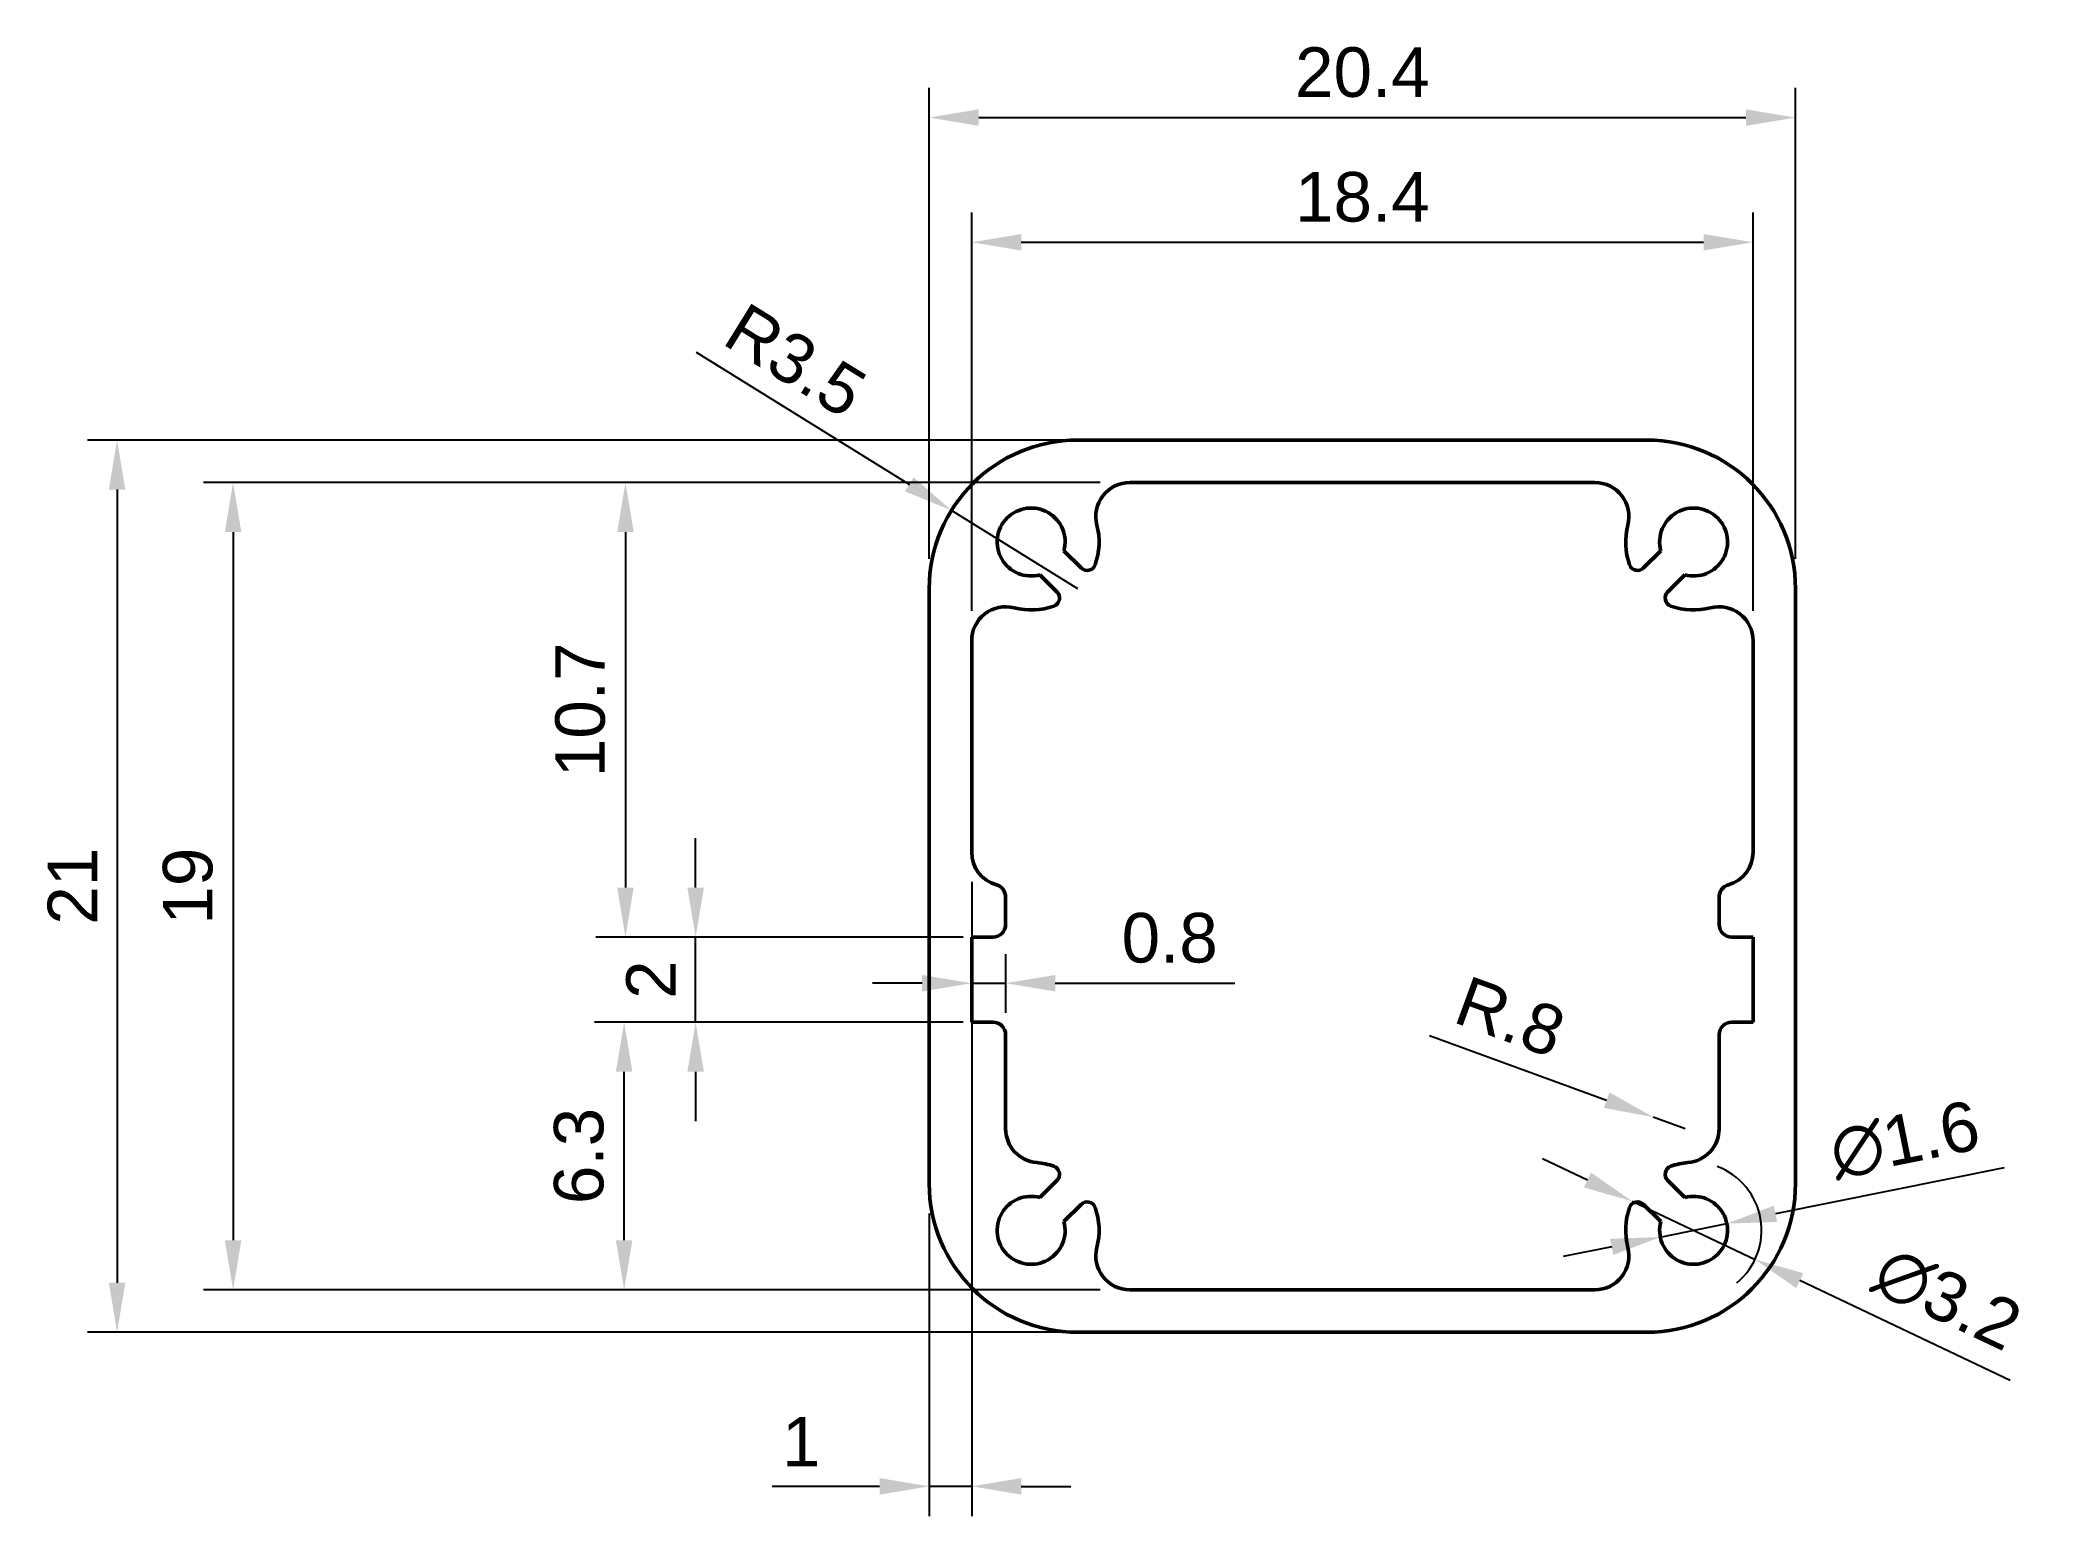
# Model space of a CAD drawing. Header units: millimetres. Extents: x 118 to 259, y 116 to 220.
import ezdxf

# ---------------------------------------------------------------- set-up
doc = ezdxf.new("R2010")
doc.units = ezdxf.units.MM
doc.header["$LTSCALE"] = 0.75
doc.layers.add('FD_Dimensions', color=7, linetype='Continuous', lineweight=25)
doc.layers.add('Visible', color=7, linetype='Continuous', lineweight=50)
doc.styles.get("Standard").update_dxf_attribs({"font": 'arial.ttf'})
doc.dimstyles.new('Dim-ISO-25', dxfattribs={"dimtxt": 3.5, "dimasz": 3.5, "dimexe": 2.1, "dimexo": 2.1, "dimgap": 1.4, "dimtad": 1, "dimzin": 12, "dimdsep": 46, "dimtxsty": 'Standard', "dimcen": 0, "dimazin": 3, "dimtp": 0.1, "dimtm": 0.1, "dimtfac": 0.714286, "dimtmove": 0, "dimatfit": 3, "dimfxl": 1, "dimtzin": 12, "dimarcsym": 0})

# ---------------------------------------------------------------- blocks, each defined once
blk = doc.blocks.new('*D16')
at = {"layer": 'Defpoints', "color": 0, "transparency": 16777216}
for p in [(231.818422, 192.031623), (123.746977, 129.031623), (231.818422, 129.031623)]:
    blk.add_point(p, dxfattribs=at)
at = {"layer": 'FD_Dimensions', "color": 0, "lineweight": -2, "transparency": 16777216}
for p, q in [((229.718422, 192.031623), (121.646977, 192.031623)), ((123.746977, 188.531623), (123.746977, 132.531623)), ((229.718422, 129.031623), (121.646977, 129.031623))]:
    blk.add_line(p, q, dxfattribs=at)
at = {"layer": 'FD_Dimensions', "color": 0, "transparency": 16777216}
for points in [[(123.163644, 188.531623), (124.330311, 188.531623), (123.746977, 192.031623)], [(123.163644, 132.531623), (124.330311, 132.531623), (123.746977, 129.031623)]]:
    blk.add_solid(points, dxfattribs=at)
at = {"layer": 'FD_Dimensions', "color": 0, "transparency": 16777216, "insert": (120.589815, 160.531623), "char_height": 3.5, "attachment_point": 5, "rotation": 90}
blk.add_mtext('21', dxfattribs=at)
blk = doc.blocks.new('*D17')
at = {"layer": 'Defpoints', "color": 0, "transparency": 16777216}
for p in [(242.318422, 214.797584), (181.118422, 181.531623), (242.318422, 181.531623)]:
    blk.add_point(p, dxfattribs=at)
at = {"layer": 'FD_Dimensions', "color": 0, "lineweight": -2, "transparency": 16777216}
for p, q in [((181.118422, 183.631623), (181.118422, 216.897584)), ((242.318422, 183.631623), (242.318422, 216.897584)), ((184.618422, 214.797584), (238.818422, 214.797584))]:
    blk.add_line(p, q, dxfattribs=at)
at = {"layer": 'FD_Dimensions', "color": 0, "transparency": 16777216}
for points in [[(184.618422, 215.380917), (184.618422, 214.214251), (181.118422, 214.797584)], [(238.818422, 215.380917), (238.818422, 214.214251), (242.318422, 214.797584)]]:
    blk.add_solid(points, dxfattribs=at)
at = {"layer": 'FD_Dimensions', "color": 0, "transparency": 16777216, "insert": (211.718422, 217.984589), "char_height": 3.5, "attachment_point": 5}
blk.add_mtext('20.4', dxfattribs=at)
blk = doc.blocks.new('*D18')
at = {"layer": 'Defpoints', "color": 0, "transparency": 16777216}
for p in [(182.691623, 187.059937), (191.618422, 181.531623)]:
    blk.add_point(p, dxfattribs=at)
at = {"layer": 'FD_Dimensions', "color": 0, "lineweight": -2, "transparency": 16777216}
for p, q in [((164.658593, 198.227683), (179.716023, 188.902708)), ((191.618422, 181.531623), (182.691623, 187.059937))]:
    blk.add_line(p, q, dxfattribs=at)
at = {"layer": 'FD_Dimensions', "color": 0, "transparency": 16777216}
blk.add_solid([(180.023151, 189.398641), (179.408894, 188.406774), (182.691623, 187.059937)], dxfattribs=at)
at = {"layer": 'FD_Dimensions', "color": 0, "transparency": 16777216, "insert": (171.671155, 197.634912), "char_height": 3.5, "attachment_point": 5, "rotation": 328.23030566}
blk.add_mtext('R3.5', dxfattribs=at)
blk = doc.blocks.new('*D19')
at = {"layer": 'Defpoints', "color": 0, "transparency": 16777216}
for p in [(184.118422, 162.931623), (181.118422, 139.531623), (181.118422, 118.156117)]:
    blk.add_point(p, dxfattribs=at)
at = {"layer": 'FD_Dimensions', "color": 0, "lineweight": -2, "transparency": 16777216}
for p, q in [((184.118422, 160.831623), (184.118422, 116.056117)), ((181.118422, 137.431623), (181.118422, 116.056117)), ((177.618422, 118.156117), (170.0292, 118.156117)), ((184.118422, 118.156117), (181.118422, 118.156117)), ((187.618422, 118.156117), (191.118422, 118.156117))]:
    blk.add_line(p, q, dxfattribs=at)
at = {"layer": 'FD_Dimensions', "color": 0, "transparency": 16777216}
for points in [[(177.618422, 118.73945), (177.618422, 117.572784), (181.118422, 118.156117)], [(187.618422, 118.73945), (187.618422, 117.572784), (184.118422, 118.156117)]]:
    blk.add_solid(points, dxfattribs=at)
at = {"layer": 'FD_Dimensions', "color": 0, "transparency": 16777216, "insert": (172.073811, 121.313279), "char_height": 3.5, "attachment_point": 5}
blk.add_mtext('1', dxfattribs=at)
blk = doc.blocks.new('*D20')
at = {"layer": 'Defpoints', "color": 0, "transparency": 16777216}
for p in [(239.318422, 205.99347), (184.118422, 177.860253), (239.318422, 177.860253)]:
    blk.add_point(p, dxfattribs=at)
at = {"layer": 'FD_Dimensions', "color": 0, "lineweight": -2, "transparency": 16777216}
for p, q in [((184.118422, 179.960253), (184.118422, 208.09347)), ((239.318422, 179.960253), (239.318422, 208.09347)), ((187.618422, 205.99347), (235.818422, 205.99347))]:
    blk.add_line(p, q, dxfattribs=at)
at = {"layer": 'FD_Dimensions', "color": 0, "transparency": 16777216}
for points in [[(187.618422, 206.576803), (187.618422, 205.410137), (184.118422, 205.99347)], [(235.818422, 206.576803), (235.818422, 205.410137), (239.318422, 205.99347)]]:
    blk.add_solid(points, dxfattribs=at)
at = {"layer": 'FD_Dimensions', "color": 0, "transparency": 16777216, "insert": (211.718422, 209.180475), "char_height": 3.5, "attachment_point": 5}
blk.add_mtext('18.4', dxfattribs=at)
blk = doc.blocks.new('*D21')
at = {"layer": 'Defpoints', "color": 0, "transparency": 16777216}
for p in [(195.289792, 189.031623), (131.941818, 132.031623), (195.289792, 132.031623)]:
    blk.add_point(p, dxfattribs=at)
at = {"layer": 'FD_Dimensions', "color": 0, "lineweight": -2, "transparency": 16777216}
for p, q in [((193.189792, 189.031623), (129.841818, 189.031623)), ((131.941818, 185.531623), (131.941818, 135.531623)), ((193.189792, 132.031623), (129.841818, 132.031623))]:
    blk.add_line(p, q, dxfattribs=at)
at = {"layer": 'FD_Dimensions', "color": 0, "transparency": 16777216}
for points in [[(131.358484, 185.531623), (132.525151, 185.531623), (131.941818, 189.031623)], [(131.358484, 135.531623), (132.525151, 135.531623), (131.941818, 132.031623)]]:
    blk.add_solid(points, dxfattribs=at)
at = {"layer": 'FD_Dimensions', "color": 0, "transparency": 16777216, "insert": (128.754812, 160.531623), "char_height": 3.5, "attachment_point": 5, "rotation": 90}
blk.add_mtext('19', dxfattribs=at)
blk = doc.blocks.new('*D22')
at = {"layer": 'Defpoints', "color": 0, "transparency": 16777216}
for p in [(186.518422, 157.831623), (184.118422, 153.712547), (184.118422, 153.680027)]:
    blk.add_point(p, dxfattribs=at)
at = {"layer": 'FD_Dimensions', "color": 0, "lineweight": -2, "transparency": 16777216}
for p, q in [((186.518422, 155.731623), (186.518422, 151.580027)), ((180.618422, 153.680027), (177.118422, 153.680027)), ((184.118422, 153.680027), (186.518422, 153.680027)), ((190.018422, 153.680027), (202.697686, 153.680027)), ((184.118422, 151.612547), (184.118422, 151.580027))]:
    blk.add_line(p, q, dxfattribs=at)
at = {"layer": 'FD_Dimensions', "color": 0, "transparency": 16777216}
for points in [[(180.618422, 154.263361), (180.618422, 153.096694), (184.118422, 153.680027)], [(190.018422, 154.263361), (190.018422, 153.096694), (186.518422, 153.680027)]]:
    blk.add_solid(points, dxfattribs=at)
at = {"layer": 'FD_Dimensions', "color": 0, "transparency": 16777216, "insert": (198.108054, 156.867033), "char_height": 3.5, "attachment_point": 5}
blk.add_mtext('0.8', dxfattribs=at)
blk = doc.blocks.new('*D23')
at = {"layer": 'Defpoints', "color": 0, "transparency": 16777216}
for p in [(159.565857, 150.931623), (184.118422, 150.931623), (195.289792, 132.031623)]:
    blk.add_point(p, dxfattribs=at)
at = {"layer": 'FD_Dimensions', "color": 0, "lineweight": -2, "transparency": 16777216}
for p, q in [((182.018422, 150.931623), (157.465857, 150.931623)), ((159.565857, 135.531623), (159.565857, 147.431623)), ((193.189792, 132.031623), (157.465857, 132.031623))]:
    blk.add_line(p, q, dxfattribs=at)
at = {"layer": 'FD_Dimensions', "color": 0, "transparency": 16777216}
for points in [[(158.982524, 147.431623), (160.14919, 147.431623), (159.565857, 150.931623)], [(158.982524, 135.531623), (160.14919, 135.531623), (159.565857, 132.031623)]]:
    blk.add_solid(points, dxfattribs=at)
at = {"layer": 'FD_Dimensions', "color": 0, "transparency": 16777216, "insert": (156.377658, 141.481623), "char_height": 3.5, "attachment_point": 5, "rotation": 90}
blk.add_mtext('6.3', dxfattribs=at)
blk = doc.blocks.new('*D24')
at = {"layer": 'Defpoints', "color": 0, "transparency": 16777216}
for p in [(195.289792, 189.031623), (159.662214, 156.931623), (184.118422, 156.931623)]:
    blk.add_point(p, dxfattribs=at)
at = {"layer": 'FD_Dimensions', "color": 0, "lineweight": -2, "transparency": 16777216}
for p, q in [((193.189792, 189.031623), (157.562214, 189.031623)), ((159.662214, 185.531623), (159.662214, 160.431623)), ((182.018422, 156.931623), (157.562214, 156.931623))]:
    blk.add_line(p, q, dxfattribs=at)
at = {"layer": 'FD_Dimensions', "color": 0, "transparency": 16777216}
for points in [[(159.078881, 185.531623), (160.245547, 185.531623), (159.662214, 189.031623)], [(159.078881, 160.431623), (160.245547, 160.431623), (159.662214, 156.931623)]]:
    blk.add_solid(points, dxfattribs=at)
at = {"layer": 'FD_Dimensions', "color": 0, "transparency": 16777216, "insert": (156.475208, 172.981623), "char_height": 3.5, "attachment_point": 5, "rotation": 90}
blk.add_mtext('10.7', dxfattribs=at)
blk = doc.blocks.new('*D25')
at = {"layer": 'Defpoints', "color": 0, "transparency": 16777216}
for p in [(164.618422, 156.931623), (185.618422, 156.931623), (185.618422, 150.931623)]:
    blk.add_point(p, dxfattribs=at)
at = {"layer": 'FD_Dimensions', "color": 0, "lineweight": -2, "transparency": 16777216}
for p, q in [((164.618422, 160.431623), (164.618422, 163.931623)), ((183.518422, 156.931623), (162.518422, 156.931623)), ((164.618422, 150.931623), (164.618422, 156.931623)), ((183.518422, 150.931623), (162.518422, 150.931623)), ((164.618422, 147.431623), (164.618422, 143.931623))]:
    blk.add_line(p, q, dxfattribs=at)
at = {"layer": 'FD_Dimensions', "color": 0, "transparency": 16777216}
for points in [[(164.035089, 160.431623), (165.201756, 160.431623), (164.618422, 156.931623)], [(164.035089, 147.431623), (165.201756, 147.431623), (164.618422, 150.931623)]]:
    blk.add_solid(points, dxfattribs=at)
at = {"layer": 'FD_Dimensions', "color": 0, "transparency": 16777216, "insert": (161.46126, 153.931623), "char_height": 3.5, "attachment_point": 5, "rotation": 90}
blk.add_mtext('2', dxfattribs=at)
blk = doc.blocks.new('*D26')
at = {"layer": 'Defpoints', "color": 0, "transparency": 16777216}
for p in [(232.263246, 144.227663), (234.518422, 143.40658)]:
    blk.add_point(p, dxfattribs=at)
at = {"layer": 'FD_Dimensions', "color": 0, "lineweight": -2, "transparency": 16777216}
for p, q in [((216.468035, 149.978515), (228.974446, 145.425077)), ((234.518422, 143.40658), (232.263246, 144.227663))]:
    blk.add_line(p, q, dxfattribs=at)
at = {"layer": 'FD_Dimensions', "color": 0, "transparency": 16777216}
blk.add_solid([(229.174015, 145.97321), (228.774877, 144.876943), (232.263246, 144.227663)], dxfattribs=at)
at = {"layer": 'FD_Dimensions', "color": 0, "transparency": 16777216, "insert": (222.167173, 151.295194), "char_height": 3.5, "attachment_point": 5, "rotation": 339.99403332}
blk.add_mtext('R.8', dxfattribs=at)
blk = doc.blocks.new('*D27')
at = {"layer": 'Defpoints', "color": 0, "transparency": 16777216}
for p in [(237.471039, 136.70617), (232.765806, 135.757076)]:
    blk.add_point(p, dxfattribs=at)
at = {"layer": 'FD_Dimensions', "color": 0, "lineweight": -2, "transparency": 16777216}
for p, q in [((257.054313, 140.656317), (240.901938, 137.398218)), ((232.765806, 135.757076), (237.471039, 136.70617)), ((229.334906, 135.065029), (225.904007, 134.372981))]:
    blk.add_line(p, q, dxfattribs=at)
at = {"layer": 'FD_Dimensions', "color": 0, "transparency": 16777216}
for points in [[(240.786597, 137.970034), (241.017279, 136.826401), (237.471039, 136.70617)], [(229.219565, 135.636845), (229.450248, 134.493212), (232.765806, 135.757076)]]:
    blk.add_solid(points, dxfattribs=at)
at = {"layer": 'FD_Dimensions', "color": 0, "transparency": 16777216, "insert": (250.044061, 142.593328), "char_height": 3.5, "attachment_point": 5, "rotation": 11.40412915}
blk.add_mtext('∅1.6', dxfattribs=at)
blk = doc.blocks.new('*D28')
at = {"layer": 'Defpoints', "color": 0, "transparency": 16777216}
for p in [(230.780412, 138.286293), (239.456433, 134.176954)]:
    blk.add_point(p, dxfattribs=at)
at = {"layer": 'FD_Dimensions', "color": 0, "lineweight": -2, "transparency": 16777216}
for p, q in [((227.617279, 139.784489), (224.454147, 141.282685)), ((230.780412, 138.286293), (239.456433, 134.176954)), ((257.48111, 125.639687), (242.619565, 132.678758))]:
    blk.add_line(p, q, dxfattribs=at)
blk.add_arc((235.118422, 136.231623), 4.8, 309.588837, 69.713288, dxfattribs=at)
at = {"layer": 'FD_Dimensions', "color": 0, "transparency": 16777216}
for points in [[(227.866979, 140.311678), (227.36758, 139.2573), (230.780412, 138.286293)], [(242.869265, 133.205946), (242.369866, 132.151569), (239.456433, 134.176954)]]:
    blk.add_solid(points, dxfattribs=at)
at = {"layer": 'FD_Dimensions', "color": 0, "transparency": 16777216, "insert": (253.038021, 131.378851), "char_height": 3.5, "attachment_point": 5, "rotation": 334.65574266}
blk.add_mtext('∅3.2', dxfattribs=at)

msp = doc.modelspace()

# ---------------------------------------------------------------- linework, layer by layer
at = {"layer": 'Visible'}
for p, q in [((231.818422, 192.031623), (191.618422, 192.031623)), ((195.289792, 189.031623), (228.147052, 189.031623)), ((190.636644, 184.210458), (191.850232, 182.99687)), ((231.586613, 182.99687), (232.8002, 184.210458)), ((190.153176, 181.299814), (188.939588, 182.513401)), ((234.497257, 182.513401), (233.283669, 181.299814)), ((181.118422, 181.531623), (181.118422, 139.531623)), ((242.318422, 139.531623), (242.318422, 181.531623)), ((184.118422, 162.931623), (184.118422, 177.860253)), ((239.318422, 177.860253), (239.318422, 162.931623)), ((186.518422, 159.756722), (186.518422, 157.831623)), ((236.918422, 157.831623), (236.918422, 159.756722)), ((184.118422, 150.931623), (184.118422, 156.931623)), ((184.118422, 156.931623), (185.618422, 156.931623)), ((237.818422, 156.931623), (239.318422, 156.931623)), ((239.318422, 156.931623), (239.318422, 150.931623)), ((185.618422, 150.931623), (184.118422, 150.931623)), ((239.318422, 150.931623), (237.818422, 150.931623)), ((186.518422, 150.031623), (186.518422, 143.40658)), ((236.918422, 143.40658), (236.918422, 150.031623)), ((188.939588, 138.549845), (190.153176, 139.763433)), ((233.283669, 139.763433), (234.497257, 138.549845)), ((191.850232, 138.066377), (190.636644, 136.852789)), ((232.8002, 136.852789), (231.586613, 138.066377)), ((228.147052, 132.031623), (195.289792, 132.031623)), ((191.618422, 129.031623), (231.818422, 129.031623))]:
    msp.add_line(p, q, dxfattribs=at)
at = {"layer": 'Visible', "extrusion": (0, 0, -1)}
for centre, radius, start, end in [((-191.618422, 181.531623), 10.5, 0, 90), ((-231.818422, 181.531623), 10.5, 90, 180), ((-188.318422, 184.831623), 2.4, 255, 195), ((-235.118422, 184.831623), 2.4, 345, 285), ((-188.318422, 184.831623), 4.8, 165.522488, 199.623066), ((-235.118422, 184.831623), 4.8, 340.376934, 14.477512), ((-192.274496, 183.421134), 0.6, 199.623066, 315), ((-231.162348, 183.421134), 0.6, 225, 340.376934), ((-189.728912, 180.875549), 0.6, 135, 250.376934), ((-233.707933, 180.875549), 0.6, 289.623066, 45), ((-188.318422, 184.831623), 4.8, 250.376934, 284.477512), ((-235.118422, 184.831623), 4.8, 255.522488, 289.623066), ((-185.618422, 159.756722), 0.9, 105.82662, 180), ((-237.818422, 159.756722), 0.9, 0, 74.17338), ((-185.618422, 157.831623), 0.9, 180, 270), ((-237.818422, 157.831623), 0.9, 270, 0), ((-185.618422, 150.031623), 0.9, 90, 180), ((-237.818422, 150.031623), 0.9, 0, 90), ((-188.318422, 136.231623), 4.8, 94.780192, 109.623066), ((-235.118422, 136.231623), 4.8, 70.376934, 85.219808), ((-191.618422, 139.531623), 10.5, 270, 0), ((-189.728912, 140.187697), 0.6, 109.623066, 225), ((-231.818422, 139.531623), 10.5, 180, 270), ((-233.707933, 140.187697), 0.6, 315, 70.376934), ((-188.318422, 136.231623), 2.4, 165, 105), ((-192.274496, 137.642113), 0.6, 45, 160.376934), ((-231.162348, 137.642113), 0.6, 19.623066, 135), ((-235.118422, 136.231623), 2.4, 75, 15), ((-188.318422, 136.231623), 4.8, 160.376934, 194.477512), ((-235.118422, 136.231623), 4.8, 345.522488, 19.623066)]:
    msp.add_arc(centre, radius, start, end, dxfattribs=at)
at = {"layer": 'Visible'}
for centre, start, end in [((195.289792, 186.631623), 90, 194.477512), ((228.147052, 186.631623), 345.522488, 90), ((186.518422, 177.860253), 75.522488, 180), ((236.918422, 177.860253), 0, 104.477512), ((186.518422, 162.931623), 180, 254.17338), ((236.918422, 162.931623), 285.82662, 0), ((188.918422, 143.40658), 180, 265.219808), ((234.518422, 143.40658), 274.780192, 0), ((195.289792, 134.431623), 165.522488, 270), ((228.147052, 134.431623), 270, 14.477512)]:
    msp.add_arc(centre, 2.4, start, end, dxfattribs=at)

# ---------------------------------------------------------------- dimensions: what is measured, and where the dimension line sits
at = {"layer": 'FD_Dimensions'}
dim = msp.add_linear_dim(base=(242.318422, 214.797584), p1=(181.118422, 181.531623), p2=(242.318422, 181.531623), dimstyle='Dim-ISO-25', override={"dimlfac": 0.333333}, dxfattribs=at)
dim.commit()
dim.dimension.update_dxf_attribs({"geometry": '*D17', "text_midpoint": (211.718422, 217.984589)})
for base, p1, p2, angle, override, picture, middle in [((239.318422, 205.99347), (184.118422, 177.860253), (239.318422, 177.860253), 180, {"dimlfac": 0.333333, "dimclrd": 0, "dimclre": 0}, '*D20', (211.718422, 209.180475)), ((123.746977, 129.031623), (231.818422, 192.031623), (231.818422, 129.031623), 270, {"dimlfac": 0.333333}, '*D16', (120.589815, 160.531623)), ((131.941818, 132.031623), (195.289792, 189.031623), (195.289792, 132.031623), 90, {"dimlfac": 0.333333, "dimclrd": 0, "dimclre": 0}, '*D21', (128.754812, 160.531623)), ((159.662214, 156.931623), (195.289792, 189.031623), (184.118422, 156.931623), 90, {"dimlfac": 0.333333, "dimclrd": 0, "dimclre": 0}, '*D24', (156.475208, 172.981623)), ((164.618422, 156.931623), (185.618422, 150.931623), (185.618422, 156.931623), 270, {"dimlfac": 0.333333}, '*D25', (161.46126, 153.931623)), ((181.118422, 118.156117), (184.118422, 162.931623), (181.118422, 139.531623), 180, {"dimlfac": 0.333333}, '*D19', (172.073811, 121.313279)), ((159.565857, 150.931623), (195.289792, 132.031623), (184.118422, 150.931623), 270, {"dimlfac": 0.333333, "dimclrd": 0, "dimclre": 0}, '*D23', (156.377658, 141.481623))]:
    dim = msp.add_linear_dim(base=base, p1=p1, p2=p2, angle=angle, dimstyle='Dim-ISO-25', override=override, dxfattribs=at)
    dim.commit()
    dim.dimension.update_dxf_attribs({"geometry": picture, "text_midpoint": middle})
for center, mpoint, override, picture, middle in [((191.618422, 181.531623), (182.691623, 187.059937), {"dimlfac": 0.333333, "dimse1": 1, "dimclrd": 0, "dimclre": 0}, '*D18', (169.992549, 194.924397)), ((234.518422, 143.40658), (232.263246, 144.227663), {"dimlfac": 0.333333, "dimse1": 1}, '*D26', (221.076841, 148.300502))]:
    dim = msp.add_radius_dim(center=center, mpoint=mpoint, dimstyle='Dim-ISO-25', override=override, dxfattribs=at)
    dim.commit()
    dim.dimension.update_dxf_attribs({"geometry": picture, "text_midpoint": middle, "dimtype": 164})
dim = msp.add_linear_dim(base=(184.118422, 153.680027), p1=(186.518422, 157.831623), p2=(184.118422, 153.712547), text='0<>', dimstyle='Dim-ISO-25', override={"dimlfac": 0.333333}, dxfattribs=at)
dim.commit()
dim.dimension.update_dxf_attribs({"geometry": '*D22', "text_midpoint": (198.108054, 153.680027), "dimtype": 160})
for p1, p2, picture, middle in [((232.765806, 135.757076), (237.471039, 136.70617), '*D27', (250.044061, 142.593328)), ((230.780412, 138.286293), (239.456433, 134.176954), '*D28', (253.038021, 131.378851))]:
    dim = msp.add_diameter_dim_2p(p1=p1, p2=p2, dimstyle='Dim-ISO-25', override={"dimlfac": 0.333333}, dxfattribs=at)
    dim.commit()
    dim.dimension.update_dxf_attribs({"geometry": picture, "text_midpoint": middle})

doc.saveas('drawing.dxf')
